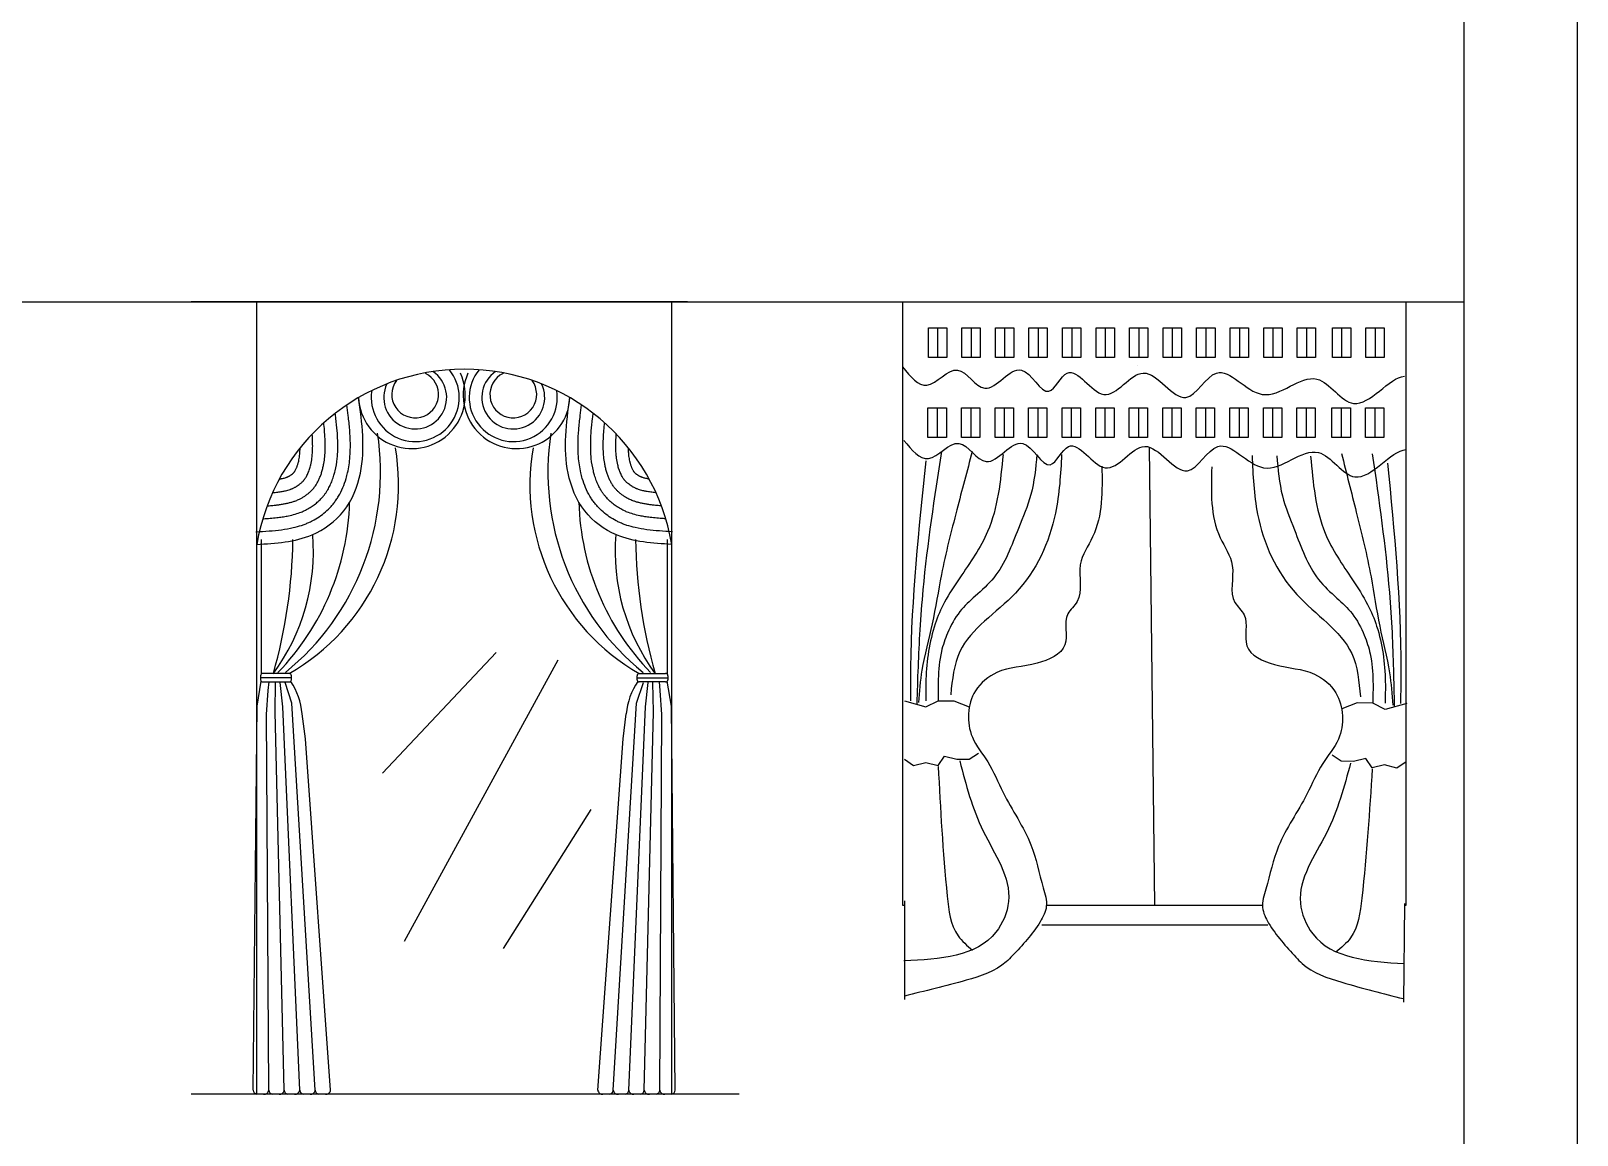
# Model space of a CAD drawing. Header units: inches. Extents: x 9.8 to 52.3, y 14.9 to 39.7.
# Drawn here: x 47.735 to 52.345, y 32.713 to 36.005 of the extents above; entities that cross this region are included whole.
import ezdxf

# ---------------------------------------------------------------- set-up
doc = ezdxf.new("R2010")
doc.units = ezdxf.units.IN
doc.header["$MEASUREMENT"] = 0
for name, color, linetype in [('02', 2, 'Continuous'), ('4', 4, 'Continuous'), ('kadrbm', 4, 'Continuous')]:
    doc.layers.add(name, color=color, linetype=linetype)

# ---------------------------------------------------------------- blocks, each defined once
blk = doc.blocks.new('kadrbm')
at = {"layer": 'kadrbm', "color": 4}
blk.add_lwpolyline([(0, 0), (0, 24.7972), (21, 24.7972), (21, 0), (0, 0)], close=True, dxfattribs=at)
blk.add_lwpolyline([(20.6631, 0.3257), (20.6631, 24.4603), (0.3369, 24.4603), (0.3369, 0.3257), (20.6631, 0.3257)], dxfattribs=at)

msp = doc.modelspace()

# ---------------------------------------------------------------- linework, layer by layer
at = {"layer": '02'}
for p, q in [((49.6933, 35.1977), (48.2137, 35.1977)), ((48.4087, 32.8352), (48.4087, 35.1977)), ((49.6462, 32.8352), (49.6462, 35.1977)), ((49.1223, 34.1519), (48.7841, 33.7925)), ((48.8496, 33.2917), (49.3078, 34.1301)), ((49.1442, 33.2699), (49.406, 33.6836)), ((49.8468, 32.8352), (48.2137, 32.8352))]:
    msp.add_line(p, q, dxfattribs=at)
msp.add_arc((51.0344, 35.0063), 0.0005, 0, 90, dxfattribs=at)
at = {"layer": '4'}
for p, q in [((31.6824, 35.1977), (52.0086, 35.1977)), ((50.4386, 35.1199), (50.4386, 35.0316)), ((50.5386, 35.1199), (50.5386, 35.0316)), ((50.6386, 35.1199), (50.6386, 35.0316)), ((50.7386, 35.1199), (50.7386, 35.0316)), ((50.8386, 35.1199), (50.8386, 35.0316)), ((50.9386, 35.1199), (50.9386, 35.0316)), ((51.0386, 35.1199), (51.0386, 35.0316)), ((51.1386, 35.1199), (51.1386, 35.0316)), ((51.2386, 35.1199), (51.2386, 35.0316)), ((51.3386, 35.1199), (51.3386, 35.0316)), ((51.4386, 35.1199), (51.4386, 35.0316)), ((51.5386, 35.1199), (51.5386, 35.0316)), ((51.6432, 35.1199), (51.6432, 35.0316)), ((51.7432, 35.1199), (51.7432, 35.0316)), ((50.4375, 34.8812), (50.4375, 34.7929)), ((50.5375, 34.8812), (50.5375, 34.7929)), ((50.6375, 34.8812), (50.6375, 34.7929)), ((50.7375, 34.8812), (50.7375, 34.7929)), ((50.8375, 34.8812), (50.8375, 34.7929)), ((50.9375, 34.8812), (50.9375, 34.7929)), ((51.0375, 34.8812), (51.0375, 34.7929)), ((51.1375, 34.8812), (51.1375, 34.7929)), ((51.2375, 34.8812), (51.2375, 34.7929)), ((51.3375, 34.8812), (51.3375, 34.7929)), ((51.4375, 34.8812), (51.4375, 34.7929)), ((51.5375, 34.8812), (51.5375, 34.7929)), ((51.6421, 34.8812), (51.6421, 34.7929)), ((51.7421, 34.8812), (51.7421, 34.7929)), ((51.0701, 34.7642), (51.0854, 33.3977)), ((48.4223, 34.4888), (48.4223, 34.0874)), ((49.6326, 34.4888), (49.6326, 34.0874)), ((48.4204, 34.0827), (48.4204, 34.0709)), ((48.5122, 34.0768), (48.4204, 34.0768)), ((48.5055, 34.0894), (48.4271, 34.0894)), ((48.5122, 34.0709), (48.5122, 34.0827)), ((49.5427, 34.0709), (49.5427, 34.0827)), ((49.5427, 34.0768), (49.6345, 34.0768)), ((49.5494, 34.0894), (49.6278, 34.0894)), ((49.6345, 34.0827), (49.6345, 34.0709)), ((48.4099, 33.9923), (48.4223, 34.0662)), ((48.4271, 34.0642), (48.5055, 34.0642)), ((48.4379, 33.9671), (48.4432, 34.0384)), ((48.4432, 34.0384), (48.4457, 34.0642)), ((48.4635, 33.9755), (48.4651, 34.0628)), ((48.487, 33.9898), (48.4786, 34.0628)), ((48.5137, 34.001), (48.4932, 34.0628)), ((49.5412, 34.001), (49.5617, 34.0628)), ((49.6278, 34.0642), (49.5494, 34.0642)), ((49.5679, 33.9898), (49.5763, 34.0628)), ((49.5914, 33.9755), (49.5897, 34.0628)), ((49.6117, 34.0384), (49.6092, 34.0642)), ((49.617, 33.9671), (49.6117, 34.0384)), ((49.645, 33.9923), (49.6326, 34.0662)), ((48.3984, 32.8475), (48.4099, 33.9923)), ((48.5369, 32.8475), (48.487, 33.9898)), ((48.583, 32.8475), (48.5137, 34.001)), ((49.4719, 32.8475), (49.5412, 34.001)), ((49.518, 32.8475), (49.5679, 33.9898)), ((49.6565, 32.8475), (49.645, 33.9923)), ((48.4446, 32.8475), (48.4379, 33.9671)), ((48.4907, 32.8475), (48.4635, 33.9755)), ((48.554, 33.8945), (48.5442, 33.9695)), ((49.5009, 33.8945), (49.5107, 33.9695)), ((49.5642, 32.8475), (49.5914, 33.9755)), ((49.6103, 32.8475), (49.617, 33.9671)), ((48.6291, 32.8475), (48.554, 33.8945)), ((49.4258, 32.8475), (49.5009, 33.8945)), ((50.3399, 33.4113), (50.3399, 33.1176)), ((51.831, 33.4034), (51.8279, 33.1097)), ((50.7498, 33.3399), (51.4233, 33.3399))]:
    msp.add_line(p, q, dxfattribs=at)
for points in [[(50.3399, 33.3977), (50.3354, 33.3977), (50.3354, 35.1977), (51.8354, 35.1977), (51.8354, 33.3977), (51.831, 33.3977)], [(50.3399, 34.0079), (50.4042, 33.9895), (50.441, 34.0079), (50.4869, 34.0079), (50.5329, 33.9895)], [(51.8374, 33.9999), (51.7729, 33.9822), (51.7363, 34.001), (51.6903, 34.0015), (51.6442, 33.9836)], [(50.3399, 33.8335), (50.3674, 33.8151), (50.4042, 33.8243), (50.441, 33.8151), (50.4594, 33.8427), (50.4961, 33.8335), (50.5329, 33.8335), (50.5605, 33.8518)], [(51.8355, 33.8255), (51.8078, 33.8075), (51.7711, 33.817), (51.7342, 33.8082), (51.7161, 33.836), (51.6793, 33.8272), (51.6425, 33.8276), (51.6151, 33.8462)], [(51.4075, 33.3977), (50.7632, 33.3977)]]:
    msp.add_lwpolyline(points, dxfattribs=at)
for points in [[(50.4112, 35.1199), (50.466, 35.1199), (50.466, 35.0316), (50.4112, 35.0316)], [(50.5112, 35.1199), (50.566, 35.1199), (50.566, 35.0316), (50.5112, 35.0316)], [(50.6112, 35.1199), (50.666, 35.1199), (50.666, 35.0316), (50.6112, 35.0316)], [(50.7112, 35.1199), (50.766, 35.1199), (50.766, 35.0316), (50.7112, 35.0316)], [(50.8112, 35.1199), (50.866, 35.1199), (50.866, 35.0316), (50.8112, 35.0316)], [(50.9112, 35.1199), (50.966, 35.1199), (50.966, 35.0316), (50.9112, 35.0316)], [(51.0112, 35.1199), (51.066, 35.1199), (51.066, 35.0316), (51.0112, 35.0316)], [(51.1112, 35.1199), (51.166, 35.1199), (51.166, 35.0316), (51.1112, 35.0316)], [(51.2112, 35.1199), (51.266, 35.1199), (51.266, 35.0316), (51.2112, 35.0316)], [(51.3112, 35.1199), (51.366, 35.1199), (51.366, 35.0316), (51.3112, 35.0316)], [(51.4112, 35.1199), (51.466, 35.1199), (51.466, 35.0316), (51.4112, 35.0316)], [(51.5112, 35.1199), (51.566, 35.1199), (51.566, 35.0316), (51.5112, 35.0316)], [(51.6158, 35.1199), (51.6706, 35.1199), (51.6706, 35.0316), (51.6158, 35.0316)], [(51.7158, 35.1199), (51.7706, 35.1199), (51.7706, 35.0316), (51.7158, 35.0316)], [(50.4102, 34.8812), (50.4649, 34.8812), (50.4649, 34.7929), (50.4102, 34.7929)], [(50.5102, 34.8812), (50.5649, 34.8812), (50.5649, 34.7929), (50.5102, 34.7929)], [(50.6102, 34.8812), (50.6649, 34.8812), (50.6649, 34.7929), (50.6102, 34.7929)], [(50.7102, 34.8812), (50.7649, 34.8812), (50.7649, 34.7929), (50.7102, 34.7929)], [(50.8102, 34.8812), (50.8649, 34.8812), (50.8649, 34.7929), (50.8102, 34.7929)], [(50.9102, 34.8812), (50.9649, 34.8812), (50.9649, 34.7929), (50.9102, 34.7929)], [(51.0102, 34.8812), (51.0649, 34.8812), (51.0649, 34.7929), (51.0102, 34.7929)], [(51.1102, 34.8812), (51.1649, 34.8812), (51.1649, 34.7929), (51.1102, 34.7929)], [(51.2102, 34.8812), (51.2649, 34.8812), (51.2649, 34.7929), (51.2102, 34.7929)], [(51.3102, 34.8812), (51.3649, 34.8812), (51.3649, 34.7929), (51.3102, 34.7929)], [(51.4102, 34.8812), (51.4649, 34.8812), (51.4649, 34.7929), (51.4102, 34.7929)], [(51.5102, 34.8812), (51.5649, 34.8812), (51.5649, 34.7929), (51.5102, 34.7929)], [(51.6147, 34.8812), (51.6695, 34.8812), (51.6695, 34.7929), (51.6147, 34.7929)], [(51.7147, 34.8812), (51.7695, 34.8812), (51.7695, 34.7929), (51.7147, 34.7929)]]:
    msp.add_lwpolyline(points, close=True, dxfattribs=at)
for centre, radius, start, end in [((49.0274, 34.3689), 0.6277, 9.663, 170.337), ((48.8813, 34.9121), 0.1313, 170.9785, 39.1452), ((49.1736, 34.9121), 0.1313, 140.8548, 9.0215), ((48.8714, 34.9189), 0.1591, 182.5646, 24.2666), ((48.8813, 34.9121), 0.0938, 154.4337, 55.69), ((48.8812, 34.9212), 0.0698, 143.3866, 64.2811), ((49.1835, 34.9189), 0.1591, 155.7334, 357.4354), ((49.1736, 34.9121), 0.0938, 124.31, 25.5663), ((49.1737, 34.9212), 0.0698, 115.7189, 36.6134), ((48.009, 34.6887), 0.7689, 309.138, 8.7574), ((50.0459, 34.6887), 0.7689, 171.2426, 230.862), ((48.1845, 34.6514), 0.6472, 299.7356, 9.8689), ((49.8704, 34.6514), 0.6472, 170.1311, 240.2644), ((47.9271, 34.6206), 0.7589, 315.8928, 358.443), ((50.1278, 34.6206), 0.7589, 181.557, 224.1072), ((47.9587, 34.4545), 0.619, 323.738, 4.555), ((46.9819, 34.5082), 1.5348, 344.1647, 359.2612), ((50.0962, 34.4545), 0.619, 175.445, 216.262), ((51.073, 34.5082), 1.5348, 180.7388, 195.8353), ((48.4271, 34.0827), 0.00673, 90, 180), ((48.4271, 34.0709), 0.00673, 180, 270), ((48.5055, 34.0827), 0.00673, 0, 90), ((48.5055, 34.0709), 0.00673, 270, 0), ((49.5494, 34.0827), 0.00673, 90, 180), ((49.5494, 34.0709), 0.00673, 180, 270), ((49.6278, 34.0827), 0.00673, 0, 90), ((49.6278, 34.0709), 0.00673, 270, 0), ((48.3404, 33.9513), 0.2046, 5.1168, 33.9023), ((49.7145, 33.9513), 0.2046, 146.0977, 174.8832), ((48.411, 32.8476), 0.0125, 180.1296, 259.5395), ((48.4311, 32.8487), 0.0136, 262.1372, 355.1247), ((48.4571, 32.8476), 0.0125, 180.1296, 259.5395), ((48.4772, 32.8487), 0.0136, 262.1372, 355.1247), ((48.5033, 32.8476), 0.0125, 180.1296, 259.5395), ((48.5233, 32.8487), 0.0136, 262.1372, 355.1247), ((48.5494, 32.8476), 0.0125, 180.1296, 259.5395), ((48.5695, 32.8487), 0.0136, 262.1372, 355.1247), ((48.5955, 32.8476), 0.0125, 180.1296, 259.5395), ((48.6156, 32.8487), 0.0136, 262.1372, 355.1247), ((49.4393, 32.8487), 0.0136, 184.8753, 277.8628), ((49.4594, 32.8476), 0.0125, 280.4605, 359.8704), ((49.4854, 32.8487), 0.0136, 184.8753, 277.8628), ((49.5055, 32.8476), 0.0125, 280.4605, 359.8704), ((49.5316, 32.8487), 0.0136, 184.8753, 277.8628), ((49.5516, 32.8476), 0.0125, 280.4605, 359.8704), ((49.5777, 32.8487), 0.0136, 184.8753, 277.8628), ((49.5978, 32.8476), 0.0125, 280.4605, 359.8704), ((49.6238, 32.8487), 0.0136, 184.8753, 277.8628), ((49.6439, 32.8476), 0.0125, 280.4605, 359.8704)]:
    msp.add_arc(centre, radius, start, end, dxfattribs=at)
for points, knots in [([(50.3343, 35.0032), (50.3577, 34.9742), (50.4071, 34.9127), (50.5, 35.0408), (50.583, 34.8825), (50.6865, 35.0593), (50.7662, 34.8792), (50.8329, 35.0438), (50.938, 34.8506), (51.0545, 35.059), (51.1753, 34.8437), (51.2749, 35.0504), (51.41, 34.8527), (51.5654, 35.0317), (51.6851, 34.8236), (51.7848, 34.9722), (51.8312, 34.9758)], [0, 0, 0, 0, 90.806103, 192.356022, 290.585919, 412.446026, 515.97807, 593.01248, 719.185604, 853.28791, 999.734665, 1116.017655, 1266.371642, 1436.08889, 1567.062205, 1738.934319, 1738.934319, 1738.934319, 1738.934319]), ([(48.4065, 34.5117), (48.4197, 34.5125), (48.4327, 34.5133), (48.4581, 34.5152), (48.4705, 34.5164), (48.4946, 34.5196), (48.5063, 34.5216), (48.526, 34.5261), (48.5343, 34.5283), (48.5459, 34.5322), (48.5495, 34.5335), (48.5567, 34.5363), (48.5603, 34.5378), (48.5674, 34.541), (48.5709, 34.5428), (48.5815, 34.5483), (48.5883, 34.5523), (48.6014, 34.5613), (48.6077, 34.5661), (48.6197, 34.5764), (48.6253, 34.5819), (48.6332, 34.5906), (48.6357, 34.5936), (48.6395, 34.5983), (48.6408, 34.6), (48.6433, 34.6034), (48.6446, 34.6052), (48.6482, 34.6105), (48.6505, 34.6142), (48.6575, 34.626), (48.6618, 34.6346), (48.6693, 34.6523), (48.6726, 34.6615), (48.677, 34.6765), (48.6784, 34.682), (48.6833, 34.7032), (48.6855, 34.7191), (48.6878, 34.7484), (48.6881, 34.7617), (48.6878, 34.7886), (48.687, 34.8023), (48.6848, 34.8301), (48.6833, 34.8441), (48.6804, 34.8688), (48.679, 34.8794), (48.6776, 34.89)], [0, 0, 0, 0, 51.969951, 51.969951, 103.939903, 103.939903, 155.909854, 155.909854, 195.23107, 195.23107, 212.978033, 212.978033, 231.467216, 231.467216, 249.956399, 249.956399, 286.934766, 286.934766, 323.913132, 323.913132, 360.891499, 360.891499, 379.824577, 379.824577, 390.060698, 390.060698, 400.29682, 400.29682, 420.769063, 420.769063, 465.020736, 465.020736, 509.27241, 509.27241, 535.053626, 535.053626, 607.030671, 607.030671, 664.89217, 664.89217, 722.753669, 722.753669, 780.615168, 780.615168, 823.13762, 823.13762, 823.13762, 823.13762]), ([(48.4266, 34.5505), (48.4289, 34.5507), (48.4312, 34.5508), (48.4403, 34.5514), (48.4471, 34.552), (48.4603, 34.5531), (48.4667, 34.5538), (48.4783, 34.5552), (48.4835, 34.5559), (48.4936, 34.5576), (48.4986, 34.5585), (48.5104, 34.5609), (48.517, 34.5625), (48.5298, 34.5663), (48.5359, 34.5683), (48.5434, 34.5714), (48.5451, 34.5721), (48.5503, 34.5744), (48.5538, 34.5761), (48.5619, 34.5804), (48.5666, 34.5831), (48.5754, 34.5888), (48.5795, 34.5918), (48.5875, 34.598), (48.5913, 34.6013), (48.5984, 34.6081), (48.6018, 34.6117), (48.6059, 34.6164), (48.6068, 34.6175), (48.6086, 34.6197), (48.6095, 34.6208), (48.6113, 34.6231), (48.6121, 34.6243), (48.6139, 34.6267), (48.6147, 34.628), (48.6172, 34.6317), (48.6188, 34.6343), (48.6229, 34.6412), (48.6253, 34.6456), (48.6297, 34.6549), (48.6318, 34.6598), (48.6356, 34.6697), (48.6374, 34.6749), (48.6402, 34.6844), (48.6414, 34.6888), (48.6453, 34.7051), (48.6474, 34.7174), (48.6496, 34.7386), (48.6501, 34.7474), (48.6506, 34.7654), (48.6505, 34.7746), (48.6499, 34.7934), (48.6493, 34.8031), (48.6476, 34.8248), (48.6464, 34.837), (48.6443, 34.8546), (48.6437, 34.8598), (48.643, 34.865)], [29.890173, 29.890173, 29.890173, 29.890173, 39.191244, 39.191244, 67.907669, 67.907669, 96.624093, 96.624093, 121.208034, 121.208034, 145.791976, 145.791976, 181.6865, 181.6865, 217.581025, 217.581025, 228.436461, 228.436461, 250.147332, 250.147332, 280.816509, 280.816509, 309.725151, 309.725151, 338.633793, 338.633793, 367.542435, 367.542435, 376.195532, 376.195532, 385.092463, 385.092463, 393.989394, 393.989394, 402.886326, 402.886326, 420.680188, 420.680188, 449.341855, 449.341855, 478.003521, 478.003521, 506.665188, 506.665188, 530.092291, 530.092291, 593.398549, 593.398549, 636.355953, 636.355953, 679.313357, 679.313357, 722.270761, 722.270761, 774.518722, 774.518722, 796.021933, 796.021933, 796.021933, 796.021933]), ([(49.6484, 34.5117), (49.6352, 34.5125), (49.6222, 34.5133), (49.5968, 34.5152), (49.5844, 34.5164), (49.5603, 34.5196), (49.5486, 34.5216), (49.5289, 34.5261), (49.5206, 34.5283), (49.509, 34.5322), (49.5054, 34.5335), (49.4982, 34.5363), (49.4946, 34.5378), (49.4875, 34.541), (49.484, 34.5428), (49.4734, 34.5483), (49.4666, 34.5523), (49.4535, 34.5613), (49.4472, 34.5661), (49.4352, 34.5764), (49.4296, 34.5819), (49.4217, 34.5906), (49.4192, 34.5936), (49.4154, 34.5983), (49.4141, 34.6), (49.4116, 34.6034), (49.4103, 34.6052), (49.4067, 34.6105), (49.4044, 34.6142), (49.3974, 34.626), (49.3931, 34.6346), (49.3856, 34.6523), (49.3823, 34.6615), (49.3779, 34.6765), (49.3765, 34.682), (49.3716, 34.7032), (49.3693, 34.7191), (49.3671, 34.7484), (49.3668, 34.7617), (49.3671, 34.7886), (49.3679, 34.8023), (49.3701, 34.8301), (49.3716, 34.8441), (49.3745, 34.8688), (49.3759, 34.8794), (49.3773, 34.89)], [0, 0, 0, 0, 51.969951, 51.969951, 103.939903, 103.939903, 155.909854, 155.909854, 195.23107, 195.23107, 212.978033, 212.978033, 231.467216, 231.467216, 249.956399, 249.956399, 286.934766, 286.934766, 323.913132, 323.913132, 360.891499, 360.891499, 379.824577, 379.824577, 390.060698, 390.060698, 400.29682, 400.29682, 420.769063, 420.769063, 465.020736, 465.020736, 509.27241, 509.27241, 535.053626, 535.053626, 607.030671, 607.030671, 664.89217, 664.89217, 722.753669, 722.753669, 780.615168, 780.615168, 823.13762, 823.13762, 823.13762, 823.13762]), ([(49.6283, 34.5505), (49.626, 34.5507), (49.6237, 34.5508), (49.6146, 34.5514), (49.6078, 34.552), (49.5946, 34.5531), (49.5882, 34.5538), (49.5766, 34.5552), (49.5714, 34.5559), (49.5613, 34.5576), (49.5563, 34.5585), (49.5445, 34.5609), (49.5379, 34.5625), (49.5251, 34.5663), (49.519, 34.5683), (49.5115, 34.5714), (49.5097, 34.5721), (49.5046, 34.5744), (49.5011, 34.5761), (49.493, 34.5804), (49.4883, 34.5831), (49.4795, 34.5888), (49.4754, 34.5918), (49.4674, 34.598), (49.4636, 34.6013), (49.4565, 34.6081), (49.4531, 34.6117), (49.449, 34.6164), (49.4481, 34.6175), (49.4463, 34.6197), (49.4454, 34.6208), (49.4436, 34.6231), (49.4427, 34.6243), (49.441, 34.6267), (49.4402, 34.628), (49.4377, 34.6317), (49.4361, 34.6343), (49.432, 34.6412), (49.4296, 34.6456), (49.4252, 34.6549), (49.4231, 34.6598), (49.4193, 34.6697), (49.4175, 34.6749), (49.4147, 34.6844), (49.4135, 34.6888), (49.4096, 34.7051), (49.4075, 34.7174), (49.4053, 34.7386), (49.4048, 34.7474), (49.4043, 34.7654), (49.4044, 34.7746), (49.405, 34.7934), (49.4056, 34.8031), (49.4073, 34.8248), (49.4085, 34.837), (49.4106, 34.8546), (49.4112, 34.8598), (49.4119, 34.865)], [29.890173, 29.890173, 29.890173, 29.890173, 39.191244, 39.191244, 67.907669, 67.907669, 96.624093, 96.624093, 121.208034, 121.208034, 145.791976, 145.791976, 181.6865, 181.6865, 217.581025, 217.581025, 228.436461, 228.436461, 250.147332, 250.147332, 280.816509, 280.816509, 309.725151, 309.725151, 338.633793, 338.633793, 367.542435, 367.542435, 376.195532, 376.195532, 385.092463, 385.092463, 393.989394, 393.989394, 402.886326, 402.886326, 420.680188, 420.680188, 449.341855, 449.341855, 478.003521, 478.003521, 506.665188, 506.665188, 530.092291, 530.092291, 593.398549, 593.398549, 636.355953, 636.355953, 679.313357, 679.313357, 722.270761, 722.270761, 774.518722, 774.518722, 796.021933, 796.021933, 796.021933, 796.021933]), ([(48.4397, 34.589), (48.4416, 34.5892), (48.4436, 34.5893), (48.4508, 34.5899), (48.4558, 34.5904), (48.4645, 34.5913), (48.4682, 34.5918), (48.4754, 34.5927), (48.4789, 34.5932), (48.4863, 34.5944), (48.4901, 34.595), (48.4973, 34.5965), (48.5007, 34.5972), (48.5073, 34.5988), (48.5105, 34.5997), (48.5166, 34.6015), (48.5195, 34.6024), (48.5242, 34.6041), (48.5261, 34.6048), (48.5297, 34.6063), (48.5315, 34.6071), (48.5355, 34.6089), (48.5378, 34.61), (48.5427, 34.6127), (48.5455, 34.6142), (48.5507, 34.6174), (48.5532, 34.6191), (48.558, 34.6226), (48.5604, 34.6244), (48.5649, 34.6281), (48.5671, 34.6301), (48.5712, 34.634), (48.5731, 34.636), (48.5762, 34.6393), (48.5774, 34.6407), (48.5791, 34.6428), (48.5797, 34.6436), (48.5808, 34.645), (48.5814, 34.6458), (48.5831, 34.6482), (48.5843, 34.65), (48.5872, 34.6545), (48.5889, 34.6573), (48.5922, 34.6633), (48.5937, 34.6665), (48.5967, 34.6731), (48.5981, 34.6766), (48.6008, 34.6837), (48.602, 34.6875), (48.6043, 34.6951), (48.6053, 34.699), (48.6072, 34.707), (48.608, 34.711), (48.6099, 34.7217), (48.6109, 34.7285), (48.6122, 34.7425), (48.6126, 34.7498), (48.6131, 34.7652), (48.613, 34.7735), (48.6125, 34.7906), (48.612, 34.7994), (48.6107, 34.8161), (48.61, 34.8239), (48.609, 34.8334), (48.6088, 34.8349), (48.6086, 34.8364)], [51.961485, 51.961485, 51.961485, 51.961485, 60.755967, 60.755967, 84.047145, 84.047145, 102.315945, 102.315945, 120.584744, 120.584744, 141.740022, 141.740022, 162.478707, 162.478707, 183.217391, 183.217391, 203.956076, 203.956076, 218.371166, 218.371166, 232.786256, 232.786256, 250.948122, 250.948122, 273.471598, 273.471598, 295.310069, 295.310069, 317.148541, 317.148541, 338.987013, 338.987013, 360.825485, 360.825485, 375.769482, 375.769482, 383.549536, 383.549536, 391.32959, 391.32959, 408.195665, 408.195665, 432.999284, 432.999284, 457.802903, 457.802903, 482.606523, 482.606523, 507.410142, 507.410142, 532.213762, 532.213762, 557.017381, 557.017381, 596.535838, 596.535838, 636.054295, 636.054295, 678.061707, 678.061707, 720.069118, 720.069118, 755.318065, 755.318065, 761.900506, 761.900506, 761.900506, 761.900506]), ([(49.6152, 34.589), (49.6132, 34.5892), (49.6113, 34.5893), (49.6041, 34.5899), (49.5991, 34.5904), (49.5904, 34.5913), (49.5867, 34.5918), (49.5795, 34.5927), (49.576, 34.5932), (49.5686, 34.5944), (49.5648, 34.595), (49.5576, 34.5965), (49.5542, 34.5972), (49.5475, 34.5988), (49.5444, 34.5997), (49.5383, 34.6015), (49.5354, 34.6024), (49.5307, 34.6041), (49.5288, 34.6048), (49.5252, 34.6063), (49.5234, 34.6071), (49.5194, 34.6089), (49.5171, 34.61), (49.5122, 34.6127), (49.5094, 34.6142), (49.5042, 34.6174), (49.5017, 34.6191), (49.4969, 34.6226), (49.4945, 34.6244), (49.49, 34.6281), (49.4878, 34.6301), (49.4837, 34.634), (49.4818, 34.636), (49.4787, 34.6393), (49.4775, 34.6407), (49.4758, 34.6428), (49.4752, 34.6436), (49.4741, 34.645), (49.4735, 34.6458), (49.4718, 34.6482), (49.4706, 34.65), (49.4677, 34.6545), (49.466, 34.6573), (49.4627, 34.6633), (49.4612, 34.6665), (49.4582, 34.6731), (49.4568, 34.6766), (49.4541, 34.6837), (49.4529, 34.6875), (49.4506, 34.6951), (49.4496, 34.699), (49.4477, 34.707), (49.4469, 34.711), (49.445, 34.7217), (49.444, 34.7285), (49.4427, 34.7425), (49.4423, 34.7498), (49.4418, 34.7652), (49.4419, 34.7735), (49.4424, 34.7906), (49.4429, 34.7994), (49.4442, 34.8161), (49.4449, 34.8239), (49.4459, 34.8334), (49.4461, 34.8349), (49.4463, 34.8364)], [51.961485, 51.961485, 51.961485, 51.961485, 60.755967, 60.755967, 84.047145, 84.047145, 102.315945, 102.315945, 120.584744, 120.584744, 141.740022, 141.740022, 162.478707, 162.478707, 183.217391, 183.217391, 203.956076, 203.956076, 218.371166, 218.371166, 232.786256, 232.786256, 250.948122, 250.948122, 273.471598, 273.471598, 295.310069, 295.310069, 317.148541, 317.148541, 338.987013, 338.987013, 360.825485, 360.825485, 375.769482, 375.769482, 383.549536, 383.549536, 391.32959, 391.32959, 408.195665, 408.195665, 432.999284, 432.999284, 457.802903, 457.802903, 482.606523, 482.606523, 507.410142, 507.410142, 532.213762, 532.213762, 557.017381, 557.017381, 596.535838, 596.535838, 636.054295, 636.054295, 678.061707, 678.061707, 720.069118, 720.069118, 755.318065, 755.318065, 761.900506, 761.900506, 761.900506, 761.900506]), ([(48.4558, 34.6281), (48.4586, 34.6284), (48.4613, 34.6287), (48.4664, 34.6293), (48.4689, 34.6297), (48.4737, 34.6303), (48.476, 34.6307), (48.4805, 34.6314), (48.4827, 34.6318), (48.4883, 34.6329), (48.4916, 34.6336), (48.4972, 34.6349), (48.4996, 34.6356), (48.5042, 34.6369), (48.5063, 34.6376), (48.5095, 34.6387), (48.5107, 34.6391), (48.513, 34.64), (48.514, 34.6404), (48.5157, 34.6411), (48.5164, 34.6414), (48.5184, 34.6423), (48.5197, 34.6429), (48.522, 34.6441), (48.523, 34.6446), (48.5249, 34.6457), (48.5259, 34.6463), (48.5288, 34.648), (48.5306, 34.6492), (48.5342, 34.6517), (48.536, 34.653), (48.5386, 34.6551), (48.5396, 34.6559), (48.5415, 34.6575), (48.5424, 34.6584), (48.5441, 34.66), (48.545, 34.6608), (48.5464, 34.6624), (48.5471, 34.6631), (48.5481, 34.6642), (48.5485, 34.6647), (48.5492, 34.6655), (48.5495, 34.6659), (48.5501, 34.6666), (48.5504, 34.667), (48.551, 34.6677), (48.5512, 34.6681), (48.5521, 34.6693), (48.5527, 34.6701), (48.5549, 34.6735), (48.5566, 34.6762), (48.5592, 34.6812), (48.5601, 34.6831), (48.5619, 34.6872), (48.5628, 34.6894), (48.5645, 34.6938), (48.5653, 34.6962), (48.5668, 34.7006), (48.5674, 34.7027), (48.5686, 34.7069), (48.5692, 34.7091), (48.5712, 34.7178), (48.5725, 34.7246), (48.574, 34.7362), (48.5744, 34.7409), (48.5751, 34.7512), (48.5754, 34.757), (48.5756, 34.769), (48.5755, 34.7752), (48.575, 34.7882), (48.5747, 34.795), (48.5742, 34.8023), (48.5741, 34.8026), (48.5741, 34.803)], [82.566277, 82.566277, 82.566277, 82.566277, 96.696428, 96.696428, 110.50096, 110.50096, 124.305491, 124.305491, 138.110023, 138.110023, 161.165007, 161.165007, 180.46736, 180.46736, 199.769713, 199.769713, 211.484035, 211.484035, 223.198357, 223.198357, 230.578428, 230.578428, 245.33857, 245.33857, 256.455636, 256.455636, 267.572702, 267.572702, 289.806835, 289.806835, 312.040968, 312.040968, 325.575023, 325.575023, 339.109078, 339.109078, 352.643134, 352.643134, 364.216035, 364.216035, 371.908456, 371.908456, 378.148404, 378.148404, 384.388352, 384.388352, 390.6283, 390.6283, 403.108197, 403.108197, 437.815332, 437.815332, 457.960703, 457.960703, 478.106074, 478.106074, 498.058239, 498.058239, 514.81247, 514.81247, 531.566701, 531.566701, 580.243736, 580.243736, 610.556907, 610.556907, 645.081091, 645.081091, 679.605276, 679.605276, 714.12946, 714.12946, 715.85931, 715.85931, 715.85931, 715.85931]), ([(48.476, 34.6687), (48.4772, 34.6689), (48.4783, 34.6691), (48.4806, 34.6696), (48.4819, 34.6699), (48.485, 34.6706), (48.4868, 34.671), (48.4902, 34.6719), (48.4917, 34.6723), (48.4945, 34.6732), (48.4957, 34.6736), (48.4976, 34.6743), (48.4983, 34.6745), (48.4994, 34.6749), (48.4999, 34.6751), (48.5007, 34.6755), (48.501, 34.6756), (48.5018, 34.676), (48.5021, 34.6761), (48.5033, 34.6767), (48.5041, 34.6771), (48.5054, 34.6777), (48.5059, 34.678), (48.507, 34.6786), (48.5075, 34.679), (48.5086, 34.6796), (48.5091, 34.6799), (48.5106, 34.6809), (48.5116, 34.6816), (48.5132, 34.6827), (48.5138, 34.6832), (48.5149, 34.6841), (48.5154, 34.6846), (48.5165, 34.6854), (48.5169, 34.6859), (48.5179, 34.6868), (48.5184, 34.6873), (48.5193, 34.6882), (48.5197, 34.6887), (48.5202, 34.6892), (48.5203, 34.6894), (48.5205, 34.6897), (48.5206, 34.6898), (48.5207, 34.69), (48.5208, 34.69), (48.521, 34.6903), (48.5211, 34.6905), (48.5214, 34.6909), (48.5216, 34.6911), (48.522, 34.6917), (48.5223, 34.6922), (48.523, 34.6933), (48.5234, 34.6939), (48.525, 34.6966), (48.5263, 34.6992), (48.5279, 34.7032), (48.5283, 34.7041), (48.529, 34.706), (48.5294, 34.707), (48.5302, 34.7093), (48.5306, 34.7106), (48.5314, 34.7133), (48.5318, 34.7147), (48.5325, 34.7172), (48.5328, 34.7183), (48.5336, 34.7216), (48.5341, 34.7239), (48.535, 34.7287), (48.5354, 34.7312), (48.5364, 34.7376), (48.5368, 34.7417), (48.5375, 34.7502), (48.5378, 34.7548), (48.5379, 34.7603), (48.5379, 34.761), (48.5379, 34.7618)], [133.598452, 133.598452, 133.598452, 133.598452, 142.136748, 142.136748, 152.715526, 152.715526, 169.692457, 169.692457, 186.669388, 186.669388, 203.646319, 203.646319, 214.164942, 214.164942, 222.382751, 222.382751, 229.104413, 229.104413, 235.826074, 235.826074, 250.089813, 250.089813, 260.009878, 260.009878, 269.929943, 269.929943, 279.850008, 279.850008, 299.690138, 299.690138, 312.767311, 312.767311, 325.844484, 325.844484, 338.921657, 338.921657, 354.238155, 354.238155, 369.554652, 369.554652, 375.864267, 375.864267, 380.351629, 380.351629, 383.736931, 383.736931, 390.507536, 390.507536, 397.278141, 397.278141, 410.819351, 410.819351, 424.360561, 424.360561, 466.305949, 466.305949, 478.317862, 478.317862, 490.329775, 490.329775, 504.547364, 504.547364, 518.764953, 518.764953, 529.551762, 529.551762, 551.125379, 551.125379, 572.698997, 572.698997, 604.649448, 604.649448, 636.599898, 636.599898, 641.358074, 641.358074, 641.358074, 641.358074]), ([(49.5991, 34.6281), (49.5963, 34.6284), (49.5936, 34.6287), (49.5885, 34.6293), (49.586, 34.6297), (49.5812, 34.6303), (49.5789, 34.6307), (49.5744, 34.6314), (49.5722, 34.6318), (49.5666, 34.6329), (49.5633, 34.6336), (49.5577, 34.6349), (49.5553, 34.6356), (49.5507, 34.6369), (49.5486, 34.6376), (49.5454, 34.6387), (49.5442, 34.6391), (49.5419, 34.64), (49.5409, 34.6404), (49.5392, 34.6411), (49.5385, 34.6414), (49.5365, 34.6423), (49.5352, 34.6429), (49.5329, 34.6441), (49.5319, 34.6446), (49.53, 34.6457), (49.529, 34.6463), (49.5261, 34.648), (49.5243, 34.6492), (49.5207, 34.6517), (49.5189, 34.653), (49.5163, 34.6551), (49.5153, 34.6559), (49.5134, 34.6575), (49.5125, 34.6584), (49.5108, 34.66), (49.5099, 34.6608), (49.5085, 34.6624), (49.5078, 34.6631), (49.5068, 34.6642), (49.5064, 34.6647), (49.5057, 34.6655), (49.5054, 34.6659), (49.5048, 34.6666), (49.5045, 34.667), (49.5039, 34.6677), (49.5037, 34.6681), (49.5028, 34.6693), (49.5022, 34.6701), (49.5, 34.6735), (49.4983, 34.6762), (49.4957, 34.6812), (49.4948, 34.6831), (49.493, 34.6872), (49.4921, 34.6894), (49.4904, 34.6938), (49.4895, 34.6962), (49.4881, 34.7006), (49.4875, 34.7027), (49.4863, 34.7069), (49.4857, 34.7091), (49.4837, 34.7178), (49.4824, 34.7246), (49.4809, 34.7362), (49.4805, 34.7409), (49.4798, 34.7512), (49.4795, 34.757), (49.4793, 34.769), (49.4794, 34.7752), (49.4799, 34.7882), (49.4802, 34.795), (49.4807, 34.8023), (49.4808, 34.8026), (49.4808, 34.803)], [82.566277, 82.566277, 82.566277, 82.566277, 96.696428, 96.696428, 110.50096, 110.50096, 124.305491, 124.305491, 138.110023, 138.110023, 161.165007, 161.165007, 180.46736, 180.46736, 199.769713, 199.769713, 211.484035, 211.484035, 223.198357, 223.198357, 230.578428, 230.578428, 245.33857, 245.33857, 256.455636, 256.455636, 267.572702, 267.572702, 289.806835, 289.806835, 312.040968, 312.040968, 325.575023, 325.575023, 339.109078, 339.109078, 352.643134, 352.643134, 364.216035, 364.216035, 371.908456, 371.908456, 378.148404, 378.148404, 384.388352, 384.388352, 390.6283, 390.6283, 403.108197, 403.108197, 437.815332, 437.815332, 457.960703, 457.960703, 478.106074, 478.106074, 498.058239, 498.058239, 514.81247, 514.81247, 531.566701, 531.566701, 580.243736, 580.243736, 610.556907, 610.556907, 645.081091, 645.081091, 679.605276, 679.605276, 714.12946, 714.12946, 715.85931, 715.85931, 715.85931, 715.85931]), ([(49.5789, 34.6687), (49.5777, 34.6689), (49.5766, 34.6691), (49.5743, 34.6696), (49.573, 34.6699), (49.5699, 34.6706), (49.5681, 34.671), (49.5647, 34.6719), (49.5632, 34.6723), (49.5604, 34.6732), (49.5592, 34.6736), (49.5573, 34.6743), (49.5566, 34.6745), (49.5555, 34.6749), (49.555, 34.6751), (49.5542, 34.6755), (49.5539, 34.6756), (49.5531, 34.676), (49.5528, 34.6761), (49.5516, 34.6767), (49.5508, 34.6771), (49.5495, 34.6777), (49.549, 34.678), (49.5479, 34.6786), (49.5474, 34.679), (49.5463, 34.6796), (49.5458, 34.6799), (49.5443, 34.6809), (49.5433, 34.6816), (49.5417, 34.6827), (49.5411, 34.6832), (49.54, 34.6841), (49.5395, 34.6846), (49.5384, 34.6854), (49.538, 34.6859), (49.537, 34.6868), (49.5365, 34.6873), (49.5356, 34.6882), (49.5352, 34.6887), (49.5347, 34.6892), (49.5346, 34.6894), (49.5344, 34.6897), (49.5343, 34.6898), (49.5342, 34.69), (49.5341, 34.69), (49.5339, 34.6903), (49.5338, 34.6905), (49.5335, 34.6909), (49.5333, 34.6911), (49.5329, 34.6917), (49.5326, 34.6922), (49.5319, 34.6933), (49.5315, 34.6939), (49.5299, 34.6966), (49.5286, 34.6992), (49.527, 34.7032), (49.5266, 34.7041), (49.5259, 34.706), (49.5255, 34.707), (49.5247, 34.7093), (49.5243, 34.7106), (49.5235, 34.7133), (49.5231, 34.7147), (49.5224, 34.7172), (49.5221, 34.7183), (49.5213, 34.7216), (49.5208, 34.7239), (49.5199, 34.7287), (49.5195, 34.7312), (49.5185, 34.7376), (49.5181, 34.7417), (49.5174, 34.7502), (49.5171, 34.7548), (49.517, 34.7603), (49.517, 34.761), (49.517, 34.7618)], [133.598452, 133.598452, 133.598452, 133.598452, 142.136748, 142.136748, 152.715526, 152.715526, 169.692457, 169.692457, 186.669388, 186.669388, 203.646319, 203.646319, 214.164942, 214.164942, 222.382751, 222.382751, 229.104413, 229.104413, 235.826074, 235.826074, 250.089813, 250.089813, 260.009878, 260.009878, 269.929943, 269.929943, 279.850008, 279.850008, 299.690138, 299.690138, 312.767311, 312.767311, 325.844484, 325.844484, 338.921657, 338.921657, 354.238155, 354.238155, 369.554652, 369.554652, 375.864267, 375.864267, 380.351629, 380.351629, 383.736931, 383.736931, 390.507536, 390.507536, 397.278141, 397.278141, 410.819351, 410.819351, 424.360561, 424.360561, 466.305949, 466.305949, 478.317862, 478.317862, 490.329775, 490.329775, 504.547364, 504.547364, 518.764953, 518.764953, 529.551762, 529.551762, 551.125379, 551.125379, 572.698997, 572.698997, 604.649448, 604.649448, 636.599898, 636.599898, 641.358074, 641.358074, 641.358074, 641.358074]), ([(50.3385, 34.7844), (50.3619, 34.7554), (50.4113, 34.694), (50.5042, 34.8221), (50.5873, 34.6638), (50.6907, 34.8406), (50.7704, 34.6604), (50.8371, 34.8251), (50.9422, 34.6319), (51.0587, 34.8402), (51.1795, 34.6249), (51.2791, 34.8317), (51.4142, 34.634), (51.5696, 34.813), (51.6893, 34.6048), (51.789, 34.7534), (51.8354, 34.7571)], [0, 0, 0, 0, 90.806103, 192.356022, 290.585919, 412.446026, 515.97807, 593.01248, 719.185604, 853.28791, 999.734665, 1116.017655, 1266.371642, 1436.08889, 1567.062205, 1738.934319, 1738.934319, 1738.934319, 1738.934319])]:
    msp.add_open_spline(points, degree=3, knots=knots, dxfattribs=at)
for points in [[(48.4087, 34.4743), (48.5737, 34.5028), (48.668, 34.5739), (48.7178, 34.6863), (48.7124, 34.9118)], [(49.6462, 34.4743), (49.4812, 34.5028), (49.3869, 34.5739), (49.3371, 34.6863), (49.3424, 34.9118)], [(50.4042, 34.7238), (50.3583, 34.1088), (50.3583, 34.0079)], [(50.4502, 34.7513), (50.395, 34.3383), (50.3858, 34.219), (50.3766, 33.9987)], [(50.5421, 34.7513), (50.4961, 34.5769), (50.4502, 34.3842), (50.4226, 34.2373), (50.3921, 34.0991), (50.3814, 34.0025)], [(50.634, 34.7421), (50.5881, 34.5127), (50.5053, 34.375), (50.4594, 34.3016), (50.4318, 34.2373), (50.4042, 34.0721), (50.4042, 34.0079)], [(50.7351, 34.7421), (50.7168, 34.6228), (50.68, 34.5218), (50.6065, 34.375), (50.5513, 34.3199), (50.5053, 34.274), (50.4686, 34.2098), (50.4502, 34.1547), (50.441, 34.0721), (50.441, 34.0079)], [(50.8087, 34.7421), (50.7903, 34.5677), (50.6708, 34.3291), (50.5053, 34.1547), (50.4778, 34.0262)], [(51.3764, 34.7391), (51.393, 34.5645), (51.5099, 34.3246), (51.6735, 34.1485), (51.6997, 34.0197)], [(51.45, 34.7383), (51.4671, 34.6188), (51.5028, 34.5174), (51.5748, 34.3698), (51.6293, 34.3142), (51.6748, 34.2678), (51.7109, 34.2032), (51.7287, 34.1479), (51.737, 34.0652), (51.7363, 34.001)], [(51.5511, 34.7372), (51.5946, 34.5073), (51.6759, 34.3687), (51.721, 34.2948), (51.7479, 34.2303), (51.7737, 34.0648), (51.7731, 34.0006)], [(51.6431, 34.7454), (51.6872, 34.5705), (51.7311, 34.3773), (51.7571, 34.2302), (51.7861, 34.0917), (51.7958, 33.9949)], [(51.735, 34.7444), (51.7858, 34.3309), (51.7937, 34.2115), (51.8005, 33.9911)], [(51.7807, 34.7164), (51.8201, 34.101), (51.819, 34.0001)], [(50.9285, 34.7074), (50.9009, 34.4963), (50.8641, 34.4137), (50.8549, 34.3035), (50.8273, 34.2668), (50.8182, 34.175), (50.7354, 34.12), (50.6159, 34.0924), (50.5516, 34.0374), (50.5424, 33.8997), (50.5883, 33.8263), (50.6343, 33.7345), (50.717, 33.5785), (50.7538, 33.45), (50.763, 33.3949), (50.7446, 33.349), (50.6619, 33.2481), (50.6435, 33.2297), (50.524, 33.1746), (50.3401, 33.1278)], [(51.2563, 34.7056), (51.2816, 34.4942), (51.3175, 34.4112), (51.3255, 34.301), (51.3527, 34.264), (51.3609, 34.1721), (51.4431, 34.1162), (51.5623, 34.0874), (51.626, 34.0316), (51.6338, 33.8939), (51.587, 33.8209), (51.5401, 33.7297), (51.4557, 33.5745), (51.4175, 33.4464), (51.4078, 33.3915), (51.4257, 33.3454), (51.5073, 33.2436), (51.5255, 33.225), (51.6444, 33.1687), (51.8277, 33.1199)], [(50.5051, 33.8285), (50.575, 33.619), (50.6504, 33.4095), (50.6127, 33.3182), (50.3384, 33.2323)], [(50.4406, 33.8124), (50.4675, 33.4257), (50.4997, 33.3075), (50.5428, 33.2645)], [(51.6703, 33.8223), (51.5981, 33.6136), (51.5205, 33.4049), (51.5572, 33.3132), (51.8307, 33.2243)], [(51.7346, 33.8055), (51.7036, 33.4191), (51.6701, 33.3013), (51.6266, 33.2587)]]:
    msp.add_spline(points, degree=3, dxfattribs=at)

# ---------------------------------------------------------------- block references
at = {"layer": 'kadrbm'}
msp.add_blockref('kadrbm', (31.3455, 14.8721), dxfattribs=at)

doc.saveas('drawing.dxf')
